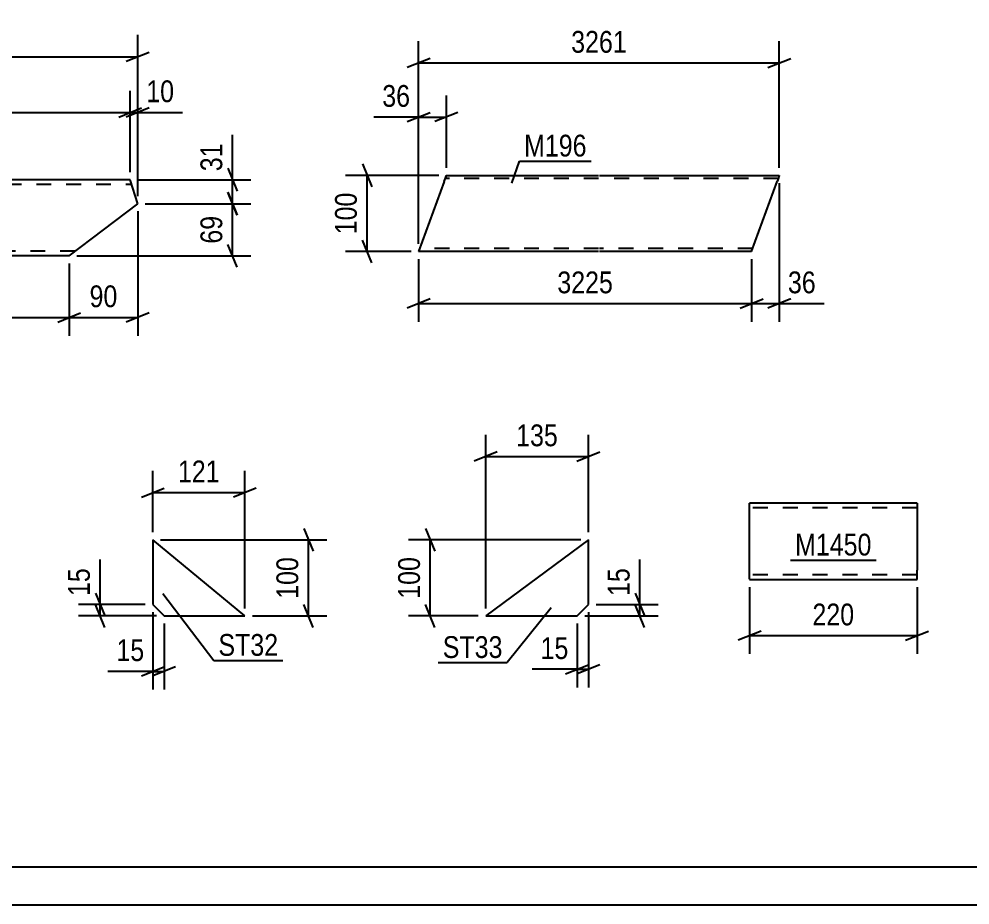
# Model space of a CAD drawing. Header units: millimetres. Extents: x 0 to 841, y 0 to 594.
# Drawn here: x 275 to 399.9, y 0 to 116.4 of the extents above; entities that cross this region are included whole.
import ezdxf

# ---------------------------------------------------------------- set-up
doc = ezdxf.new("R2010")
doc.units = ezdxf.units.MM
doc.linetypes.add('DXK_LINE_DOT2', pattern=[3.9198, 1.9599, -1.9599])
doc.styles.add('Arial Narrow', font='ARIALN.TTF', dxfattribs={"height": 0.2})

# ---------------------------------------------------------------- blocks, each defined once
blk = doc.blocks.new('Unknown-318888194-1133 - 12715')
at = {"color": 5, "linetype": 'Continuous'}
for p, q in [((5, 5), (836, 5)), ((0, 0), (841, 0))]:
    blk.add_line(p, q, dxfattribs=at)
blk = doc.blocks.new('Part-318888194-7653 - 7649')
at = {"color": 2, "linetype": 'Continuous'}
for p, q in [((392.97, 52.78), (370.98, 52.78)), ((370.98, 42.87), (370.98, 52.78)), ((392.97, 52.78), (392.97, 43.98)), ((392.97, 42.78), (392.97, 43.98)), ((370.98, 42.87), (370.98, 42.78)), ((370.98, 42.78), (392.97, 42.78))]:
    blk.add_line(p, q, dxfattribs=at)
at = {"color": 7, "linetype": 'DXK_LINE_DOT2'}
for p, q in [((392.97, 52.18), (370.98, 52.18)), ((392.97, 43.42), (392.97, 43.75)), ((370.98, 43.38), (370.98, 43.42)), ((392.97, 43.38), (370.98, 43.38)), ((392.97, 43.38), (392.97, 43.42))]:
    blk.add_line(p, q, dxfattribs=at)
blk = doc.blocks.new('Part-318888194-3000 - 2984')
at = {"color": 2, "linetype": 'Continuous'}
for p, q in [((330.85, 95.07), (327.5, 85.87)), ((330.85, 95.07), (331.14, 95.87)), ((331.14, 95.87), (351.14, 95.87)), ((351.24, 95.87), (374.88, 95.87)), ((371.24, 85.87), (374.59, 95.07)), ((374.8, 95.64), (374.59, 95.07)), ((374.86, 95.81), (374.8, 95.64)), ((374.88, 95.87), (374.86, 95.81)), ((351.14, 85.87), (327.5, 85.87)), ((371.24, 85.87), (351.24, 85.87))]:
    blk.add_line(p, q, dxfattribs=at)
at = {"color": 7, "linetype": 'DXK_LINE_DOT2'}
for p, q in [((351.14, 95.47), (331, 95.47)), ((331.12, 95.81), (331.06, 95.64)), ((331.14, 95.87), (331.12, 95.81)), ((374.74, 95.47), (351.24, 95.47)), ((374.88, 95.87), (374.8, 95.64)), ((351.14, 86.27), (327.65, 86.27)), ((371.39, 86.27), (351.24, 86.27))]:
    blk.add_line(p, q, dxfattribs=at)
blk = doc.blocks.new('Part-318888194-1807 - 1791')
at = {"color": 2, "linetype": 'Continuous'}
for p, q in [((234.15, 89.7), (241.5, 95.3)), ((261.5, 95.3), (241.5, 95.3)), ((289.61, 95.3), (261.6, 95.3)), ((290.59, 92.15), (289.61, 95.3)), ((281.6, 85.3), (290.59, 92.15)), ((235.53, 85.3), (234.15, 89.7)), ((261.5, 85.3), (235.53, 85.3)), ((281.6, 85.3), (261.6, 85.3))]:
    blk.add_line(p, q, dxfattribs=at)
at = {"color": 7, "linetype": 'DXK_LINE_DOT2'}
for p, q in [((240.71, 94.7), (261.5, 94.7)), ((261.6, 94.7), (289.8, 94.7)), ((261.5, 85.9), (235.34, 85.9)), ((282.38, 85.9), (261.6, 85.9))]:
    blk.add_line(p, q, dxfattribs=at)
blk = doc.blocks.new('Part-318888194-2559 - 2543')
at = {"color": 2, "linetype": 'Continuous'}
for p, q in [((304.67, 37.98), (292.58, 47.98)), ((292.58, 47.98), (292.58, 39.48)), ((292.58, 39.48), (294.08, 37.98)), ((294.08, 37.98), (304.67, 37.98))]:
    blk.add_line(p, q, dxfattribs=at)
blk = doc.blocks.new('Part-318888194-2487 - 2471')
at = {"color": 2, "linetype": 'Continuous'}
for p, q in [((349.8, 47.98), (336.31, 37.98)), ((349.81, 39.48), (349.8, 47.98)), ((348.31, 37.98), (349.81, 39.48)), ((336.31, 37.98), (348.31, 37.98))]:
    blk.add_line(p, q, dxfattribs=at)
blk = doc.blocks.new('StraightDimension-318888194-7655 - 7649')
at = {"color": 7, "linetype": 'Continuous'}
for p, q in [((370.98, 41.78), (370.98, 32.99)), ((392.97, 41.78), (392.97, 32.99)), ((372.48, 35.99), (369.48, 34.79)), ((370.98, 35.39), (392.97, 35.39)), ((391.47, 34.79), (394.47, 35.99))]:
    blk.add_line(p, q, dxfattribs=at)
at = {"color": 0}
blk.add_wipeout([(385.32, 36.14), (385.32, 40.34), (378.63, 40.34), (378.63, 36.14)], dxfattribs=at)
at = {"color": 3, "style": 'Arial Narrow'}
blk.add_text('220', height=2.863, dxfattribs=at).set_placement((379.23, 36.74))
blk = doc.blocks.new('StraightDimension-318888194-3027 - 2984')
at = {"color": 7, "linetype": 'Continuous'}
for p, q in [((327.5, 86.87), (327.5, 106.38)), ((331.14, 96.87), (331.14, 106.38)), ((326, 102.93), (329, 104.13)), ((332.64, 104.13), (329.64, 102.93)), ((327.5, 103.53), (321.6, 103.53)), ((327.5, 103.53), (321.6, 103.53)), ((327.5, 103.53), (331.14, 103.53))]:
    blk.add_line(p, q, dxfattribs=at)
at = {"color": 0}
blk.add_wipeout([(326.98, 104.28), (326.98, 108.48), (322.12, 108.48), (322.12, 104.28)], dxfattribs=at)
at = {"color": 3, "style": 'Arial Narrow'}
blk.add_text('36', height=2.863, dxfattribs=at).set_placement((322.72, 104.88))
blk = doc.blocks.new('StraightDimension-318888194-3003 - 2984')
at = {"color": 7, "linetype": 'Continuous'}
for p, q in [((320.13, 97.37), (321.33, 94.37)), ((330.14, 95.87), (317.88, 95.87)), ((320.73, 85.87), (320.73, 95.87)), ((321.33, 84.37), (320.13, 87.37)), ((326.5, 85.87), (317.88, 85.87))]:
    blk.add_line(p, q, dxfattribs=at)
at = {"color": 0}
blk.add_wipeout([(319.98, 94.21), (315.78, 94.21), (315.78, 87.53), (319.98, 87.53)], dxfattribs=at)
at = {"color": 3, "style": 'Arial Narrow'}
blk.add_text('100', height=2.863, rotation=90.0002, dxfattribs=at).set_placement((319.38, 88.13))
blk = doc.blocks.new('StraightDimension-318888194-3052 - 2984')
at = {"color": 7, "linetype": 'Continuous'}
for p, q in [((327.5, 84.87), (327.5, 76.63)), ((371.24, 84.87), (371.24, 76.63)), ((329, 79.63), (326, 78.43)), ((327.5, 79.03), (371.24, 79.03)), ((369.74, 78.43), (372.74, 79.63))]:
    blk.add_line(p, q, dxfattribs=at)
at = {"color": 0}
blk.add_wipeout([(353.63, 79.78), (353.63, 83.98), (345.12, 83.98), (345.12, 79.78)], dxfattribs=at)
at = {"color": 3, "style": 'Arial Narrow'}
blk.add_text('3225', height=2.863, dxfattribs=at).set_placement((345.72, 80.38))
blk = doc.blocks.new('StraightDimension-318888194-3040 - 2984')
at = {"color": 7, "linetype": 'Continuous'}
for p, q in [((374.88, 94.87), (374.88, 76.63)), ((371.24, 84.87), (371.24, 76.63)), ((369.74, 78.43), (372.74, 79.63)), ((371.24, 79.03), (374.88, 79.03)), ((376.38, 79.63), (373.38, 78.43)), ((374.88, 79.03), (380.79, 79.03)), ((374.88, 79.03), (380.79, 79.03))]:
    blk.add_line(p, q, dxfattribs=at)
at = {"color": 0}
blk.add_wipeout([(380.26, 79.78), (380.26, 83.98), (375.41, 83.98), (375.41, 79.78)], dxfattribs=at)
at = {"color": 3, "style": 'Arial Narrow'}
blk.add_text('36', height=2.863, dxfattribs=at).set_placement((376.01, 80.38))
blk = doc.blocks.new('StraightDimension-318888194-3016 - 2984')
at = {"color": 7, "linetype": 'Continuous'}
for p, q in [((327.5, 86.87), (327.5, 113.49)), ((374.88, 96.87), (374.88, 113.49)), ((329, 111.24), (326, 110.04)), ((373.38, 110.04), (376.38, 111.24)), ((327.5, 110.64), (374.88, 110.64))]:
    blk.add_line(p, q, dxfattribs=at)
at = {"color": 0}
blk.add_wipeout([(355.45, 111.39), (355.45, 115.59), (346.94, 115.59), (346.94, 111.39)], dxfattribs=at)
at = {"color": 3, "style": 'Arial Narrow'}
blk.add_text('3261', height=2.863, dxfattribs=at).set_placement((347.54, 111.99))
blk = doc.blocks.new('StraightDimension-318888194-2054 - 1791')
at = {"color": 7, "linetype": 'Continuous'}
for p, q in [((289.61, 96.3), (289.61, 106.99)), ((290.59, 93.15), (290.59, 106.99)), ((288.11, 103.54), (291.11, 104.74)), ((292.09, 104.74), (289.09, 103.54)), ((289.61, 104.14), (290.59, 104.14)), ((290.59, 104.14), (296.5, 104.14)), ((290.59, 104.14), (296.5, 104.14))]:
    blk.add_line(p, q, dxfattribs=at)
at = {"color": 0}
blk.add_wipeout([(295.97, 104.89), (295.97, 109.09), (291.12, 109.09), (291.12, 104.89)], dxfattribs=at)
at = {"color": 3, "style": 'Arial Narrow'}
blk.add_text('10', height=2.863, dxfattribs=at).set_placement((291.72, 105.49))
blk = doc.blocks.new('StraightDimension-318888194-1943 - 1791')
at = {"color": 7, "linetype": 'Continuous'}
for p, q in [((290.59, 91.15), (290.59, 74.8)), ((281.6, 84.3), (281.6, 74.8)), ((280.1, 76.6), (283.1, 77.8)), ((292.09, 77.8), (289.09, 76.6)), ((281.6, 77.2), (290.59, 77.2))]:
    blk.add_line(p, q, dxfattribs=at)
at = {"color": 0}
blk.add_wipeout([(288.52, 77.95), (288.52, 82.15), (283.67, 82.15), (283.67, 77.95)], dxfattribs=at)
at = {"color": 3, "style": 'Arial Narrow'}
blk.add_text('90', height=2.863, dxfattribs=at).set_placement((284.27, 78.55))
blk = doc.blocks.new('StraightDimension-318888194-2002 - 1791')
at = {"color": 7, "linetype": 'Continuous'}
for p, q in [((234.15, 90.7), (234.15, 114.32)), ((290.59, 93.15), (290.59, 114.32)), ((235.65, 112.07), (232.65, 110.87)), ((234.15, 111.47), (290.59, 111.47)), ((289.09, 110.87), (292.09, 112.07))]:
    blk.add_line(p, q, dxfattribs=at)
at = {"color": 0}
blk.add_wipeout([(266.63, 112.22), (266.63, 116.42), (258.12, 116.42), (258.12, 112.22)], dxfattribs=at)
at = {"color": 3, "style": 'Arial Narrow'}
blk.add_text('3167', height=2.863, dxfattribs=at).set_placement((258.72, 112.82))
blk = doc.blocks.new('StraightDimension-318888194-1844 - 1791')
at = {"color": 7, "linetype": 'Continuous'}
for p, q in [((302.45, 93.65), (303.65, 90.65)), ((291.59, 92.15), (305.45, 92.15)), ((303.05, 85.3), (303.05, 92.15)), ((303.65, 83.8), (302.45, 86.8)), ((282.6, 85.3), (305.45, 85.3))]:
    blk.add_line(p, q, dxfattribs=at)
at = {"color": 0}
blk.add_wipeout([(302.3, 91.15), (298.1, 91.15), (298.1, 86.3), (302.3, 86.3)], dxfattribs=at)
at = {"color": 3, "style": 'Arial Narrow'}
blk.add_text('69', height=2.863, rotation=90.0002, dxfattribs=at).set_placement((301.7, 86.9))
blk = doc.blocks.new('StraightDimension-318888194-1869 - 1791')
at = {"color": 7, "linetype": 'Continuous'}
for p, q in [((303.05, 95.3), (303.05, 101.2)), ((303.05, 95.3), (303.05, 101.2)), ((302.45, 96.8), (303.65, 93.8)), ((290.61, 95.3), (305.45, 95.3)), ((303.05, 92.15), (303.05, 95.3)), ((303.65, 90.65), (302.45, 93.65)), ((291.59, 92.15), (305.45, 92.15))]:
    blk.add_line(p, q, dxfattribs=at)
at = {"color": 0}
blk.add_wipeout([(302.3, 100.68), (298.1, 100.68), (298.1, 95.82), (302.3, 95.82)], dxfattribs=at)
at = {"color": 3, "style": 'Arial Narrow'}
blk.add_text('31', height=2.863, rotation=90.0002, dxfattribs=at).set_placement((301.7, 96.42))
blk = doc.blocks.new('StraightDimension-318888194-1960 - 1791')
at = {"color": 7, "linetype": 'Continuous'}
for p, q in [((235.53, 84.3), (235.53, 74.8)), ((281.6, 84.3), (281.6, 74.8)), ((237.03, 77.8), (234.03, 76.6)), ((280.1, 76.6), (283.1, 77.8)), ((235.53, 77.2), (281.6, 77.2))]:
    blk.add_line(p, q, dxfattribs=at)
at = {"color": 0}
blk.add_wipeout([(262.82, 77.95), (262.82, 82.15), (254.31, 82.15), (254.31, 77.95)], dxfattribs=at)
at = {"color": 3, "style": 'Arial Narrow'}
blk.add_text('3063', height=2.863, dxfattribs=at).set_placement((254.91, 78.55))
blk = doc.blocks.new('StraightDimension-318888194-2030 - 1791')
at = {"color": 7, "linetype": 'Continuous'}
for p, q in [((241.5, 96.3), (241.5, 106.99)), ((289.61, 96.3), (289.61, 106.99)), ((243, 104.74), (240, 103.54)), ((241.5, 104.14), (289.61, 104.14)), ((288.11, 103.54), (291.11, 104.74))]:
    blk.add_line(p, q, dxfattribs=at)
at = {"color": 0}
blk.add_wipeout([(269.81, 104.89), (269.81, 109.09), (261.3, 109.09), (261.3, 104.89)], dxfattribs=at)
at = {"color": 3, "style": 'Arial Narrow'}
blk.add_text('3083', height=2.863, dxfattribs=at).set_placement((261.9, 105.49))
blk = doc.blocks.new('StraightDimension-318888194-2594 - 2543')
at = {"color": 7, "linetype": 'Continuous'}
for p, q in [((312.43, 49.48), (313.63, 46.48)), ((293.58, 47.98), (315.43, 47.98)), ((313.03, 37.98), (313.03, 47.98)), ((313.63, 36.48), (312.43, 39.48)), ((305.67, 37.98), (315.43, 37.98))]:
    blk.add_line(p, q, dxfattribs=at)
at = {"color": 0}
blk.add_wipeout([(312.28, 46.32), (308.08, 46.32), (308.08, 39.63), (312.28, 39.63)], dxfattribs=at)
at = {"color": 3, "style": 'Arial Narrow'}
blk.add_text('100', height=2.863, rotation=90.0002, dxfattribs=at).set_placement((311.68, 40.23))
blk = doc.blocks.new('StraightDimension-318888194-2561 - 2543')
at = {"color": 7, "linetype": 'Continuous'}
for p, q in [((292.58, 38.48), (292.58, 28.3)), ((294.08, 36.98), (294.08, 28.3)), ((291.08, 30.1), (294.08, 31.3)), ((295.58, 31.3), (292.58, 30.1)), ((292.58, 30.7), (286.67, 30.7)), ((292.58, 30.7), (286.67, 30.7)), ((292.58, 30.7), (294.08, 30.7))]:
    blk.add_line(p, q, dxfattribs=at)
at = {"color": 0}
blk.add_wipeout([(292.05, 31.45), (292.05, 35.65), (287.2, 35.65), (287.2, 31.45)], dxfattribs=at)
at = {"color": 3, "style": 'Arial Narrow'}
blk.add_text('15', height=2.863, dxfattribs=at).set_placement((287.8, 32.05))
blk = doc.blocks.new('StraightDimension-318888194-2573 - 2543')
at = {"color": 7, "linetype": 'Continuous'}
for p, q in [((292.58, 48.98), (292.58, 57.04)), ((304.67, 38.98), (304.67, 57.04)), ((291.08, 53.59), (294.08, 54.79)), ((292.58, 54.19), (304.67, 54.19)), ((306.17, 54.79), (303.17, 53.59))]:
    blk.add_line(p, q, dxfattribs=at)
at = {"color": 0}
blk.add_wipeout([(301.97, 54.94), (301.97, 59.14), (295.28, 59.14), (295.28, 54.94)], dxfattribs=at)
at = {"color": 3, "style": 'Arial Narrow'}
blk.add_text('121', height=2.863, dxfattribs=at).set_placement((295.88, 55.54))
blk = doc.blocks.new('StraightDimension-318888194-2583 - 2543')
at = {"color": 7, "linetype": 'Continuous'}
for p, q in [((285.66, 39.48), (285.66, 45.38)), ((285.66, 39.48), (285.66, 45.38)), ((285.06, 40.98), (286.26, 37.98)), ((291.58, 39.48), (282.81, 39.48)), ((286.26, 36.48), (285.06, 39.48)), ((285.66, 37.98), (285.66, 39.48)), ((293.08, 37.98), (282.81, 37.98))]:
    blk.add_line(p, q, dxfattribs=at)
at = {"color": 0}
blk.add_wipeout([(284.91, 44.86), (280.71, 44.86), (280.71, 40), (284.91, 40)], dxfattribs=at)
at = {"color": 3, "style": 'Arial Narrow'}
blk.add_text('15', height=2.863, rotation=90.0002, dxfattribs=at).set_placement((284.31, 40.6))
blk = doc.blocks.new('StraightDimension-318888194-2489 - 2471')
at = {"color": 7, "linetype": 'Continuous'}
for p, q in [((349.81, 38.48), (349.81, 28.57)), ((348.31, 36.98), (348.31, 28.57)), ((346.81, 30.37), (349.81, 31.57)), ((351.31, 31.57), (348.31, 30.37)), ((348.31, 30.97), (342.4, 30.97)), ((348.31, 30.97), (342.4, 30.97)), ((348.31, 30.97), (349.81, 30.97))]:
    blk.add_line(p, q, dxfattribs=at)
at = {"color": 0}
blk.add_wipeout([(347.78, 31.72), (347.78, 35.92), (342.92, 35.92), (342.92, 31.72)], dxfattribs=at)
at = {"color": 3, "style": 'Arial Narrow'}
blk.add_text('15', height=2.863, dxfattribs=at).set_placement((343.52, 32.32))
blk = doc.blocks.new('StraightDimension-318888194-2528 - 2471')
at = {"color": 7, "linetype": 'Continuous'}
for p, q in [((356.56, 39.48), (356.56, 45.39)), ((356.56, 39.48), (356.56, 45.39)), ((355.96, 40.98), (357.16, 37.98)), ((350.81, 39.48), (358.96, 39.48)), ((357.16, 36.48), (355.96, 39.48)), ((356.56, 37.98), (356.56, 39.48)), ((349.31, 37.98), (358.96, 37.98))]:
    blk.add_line(p, q, dxfattribs=at)
at = {"color": 0}
blk.add_wipeout([(355.81, 44.86), (351.61, 44.86), (351.61, 40.01), (355.81, 40.01)], dxfattribs=at)
at = {"color": 3, "style": 'Arial Narrow'}
blk.add_text('15', height=2.863, rotation=90.0002, dxfattribs=at).set_placement((355.21, 40.61))
blk = doc.blocks.new('StraightDimension-318888194-2504 - 2471')
at = {"color": 7, "linetype": 'Continuous'}
for p, q in [((336.31, 38.98), (336.31, 61.78)), ((349.8, 48.98), (349.8, 61.78)), ((337.81, 59.53), (334.81, 58.33)), ((336.31, 58.93), (349.8, 58.93)), ((348.3, 58.33), (351.3, 59.53))]:
    blk.add_line(p, q, dxfattribs=at)
at = {"color": 0}
blk.add_wipeout([(346.4, 59.68), (346.4, 63.88), (339.71, 63.88), (339.71, 59.68)], dxfattribs=at)
at = {"color": 3, "style": 'Arial Narrow'}
blk.add_text('135', height=2.863, dxfattribs=at).set_placement((340.31, 60.28))
blk = doc.blocks.new('StraightDimension-318888194-2516 - 2471')
at = {"color": 7, "linetype": 'Continuous'}
for p, q in [((328.42, 49.48), (329.62, 46.48)), ((348.8, 47.98), (326.17, 47.98)), ((329.02, 37.98), (329.02, 47.98)), ((329.62, 36.48), (328.42, 39.48)), ((335.31, 37.98), (326.17, 37.98))]:
    blk.add_line(p, q, dxfattribs=at)
at = {"color": 0}
blk.add_wipeout([(328.27, 46.32), (324.07, 46.32), (324.07, 39.64), (328.27, 39.64)], dxfattribs=at)
at = {"color": 3, "style": 'Arial Narrow'}
blk.add_text('100', height=2.863, rotation=90.0002, dxfattribs=at).set_placement((327.67, 40.24))
blk = doc.blocks.new('Mark-318888194-7651 - 7649')
at = {"color": 0}
blk.add_wipeout([(387, 45.92), (387, 48.92), (376.95, 48.92), (376.95, 45.92)], dxfattribs=at)
blk.add_wipeout([(387, 45.92), (387, 48.92), (376.95, 48.92), (376.95, 45.92)], dxfattribs=at)
at = {"color": 30, "linetype": 'Continuous'}
blk.add_line((376.35, 45.32), (387.6, 45.32), dxfattribs=at)
at = {"color": 3, "style": 'Arial Narrow'}
blk.add_text('M1450', height=2.863, dxfattribs=at).set_placement((376.95, 45.92))
blk = doc.blocks.new('Mark-318888194-2996 - 2984')
at = {"color": 0}
blk.add_wipeout([(349.58, 98.35), (349.58, 101.35), (341.35, 101.35), (341.35, 98.35)], dxfattribs=at)
blk.add_wipeout([(349.58, 98.35), (349.58, 101.35), (341.35, 101.35), (341.35, 98.35)], dxfattribs=at)
at = {"color": 30, "linetype": 'Continuous'}
for p, q in [((339.76, 94.87), (340.75, 97.75)), ((340.75, 97.75), (350.18, 97.75))]:
    blk.add_line(p, q, dxfattribs=at)
at = {"color": 3, "style": 'Arial Narrow'}
blk.add_text('M196', height=2.863, dxfattribs=at).set_placement((341.35, 98.35))
blk = doc.blocks.new('Mark-318888194-2555 - 2543')
at = {"color": 0}
blk.add_wipeout([(309.05, 32.74), (309.05, 35.74), (301.2, 35.74), (301.2, 32.74)], dxfattribs=at)
blk.add_wipeout([(309.05, 32.74), (309.05, 35.74), (301.2, 35.74), (301.2, 32.74)], dxfattribs=at)
at = {"color": 30, "linetype": 'Continuous'}
for p, q in [((293.89, 40.91), (300.6, 32.14)), ((300.6, 32.14), (309.65, 32.14))]:
    blk.add_line(p, q, dxfattribs=at)
at = {"color": 3, "style": 'Arial Narrow'}
blk.add_text('ST32', height=2.863, dxfattribs=at).set_placement((301.2, 32.74))
blk = doc.blocks.new('Mark-318888194-2483 - 2471')
at = {"color": 0}
blk.add_wipeout([(338.52, 32.46), (338.52, 35.46), (330.67, 35.46), (330.67, 32.46)], dxfattribs=at)
blk.add_wipeout([(338.52, 32.46), (338.52, 35.46), (330.67, 35.46), (330.67, 32.46)], dxfattribs=at)
at = {"color": 30, "linetype": 'Continuous'}
for p in [(344.93, 39.05), (330.07, 31.86)]:
    blk.add_line(p, (339.12, 31.86), dxfattribs=at)
at = {"color": 3, "style": 'Arial Narrow'}
blk.add_text('ST33', height=2.863, dxfattribs=at).set_placement((330.67, 32.46))

msp = doc.modelspace()

# ---------------------------------------------------------------- block references
for name in ['Unknown-318888194-1133 - 12715', 'Part-318888194-1807 - 1791', 'Part-318888194-3000 - 2984', 'Part-318888194-7653 - 7649', 'Part-318888194-2559 - 2543', 'Part-318888194-2487 - 2471']:
    msp.add_blockref(name, (0, 0))

# ---------------------------------------------------------------- next in the draw order: block references
for name in ['StraightDimension-318888194-2054 - 1791', 'StraightDimension-318888194-3027 - 2984', 'StraightDimension-318888194-1943 - 1791', 'StraightDimension-318888194-2594 - 2543', 'Mark-318888194-7651 - 7649', 'StraightDimension-318888194-7655 - 7649', 'StraightDimension-318888194-2489 - 2471']:
    msp.add_blockref(name, (0, 0))

# ---------------------------------------------------------------- next in the draw order: block references
for name in ['StraightDimension-318888194-2002 - 1791', 'StraightDimension-318888194-3003 - 2984', 'StraightDimension-318888194-2528 - 2471', 'StraightDimension-318888194-2561 - 2543']:
    msp.add_blockref(name, (0, 0))

# ---------------------------------------------------------------- next in the draw order: block references
for name in ['StraightDimension-318888194-1844 - 1791', 'StraightDimension-318888194-3052 - 2984', 'StraightDimension-318888194-2504 - 2471', 'StraightDimension-318888194-2573 - 2543']:
    msp.add_blockref(name, (0, 0))

# ---------------------------------------------------------------- next in the draw order: block references
for name in ['StraightDimension-318888194-1869 - 1791', 'StraightDimension-318888194-3040 - 2984', 'StraightDimension-318888194-1960 - 1791', 'StraightDimension-318888194-2516 - 2471', 'StraightDimension-318888194-2583 - 2543', 'Mark-318888194-2555 - 2543']:
    msp.add_blockref(name, (0, 0))

# ---------------------------------------------------------------- next in the draw order: block references
for name in ['StraightDimension-318888194-3016 - 2984', 'StraightDimension-318888194-2030 - 1791', 'Mark-318888194-2483 - 2471']:
    msp.add_blockref(name, (0, 0))

# ---------------------------------------------------------------- next in the draw order: block references
msp.add_blockref('Mark-318888194-2996 - 2984', (0, 0))

doc.saveas('drawing.dxf')
